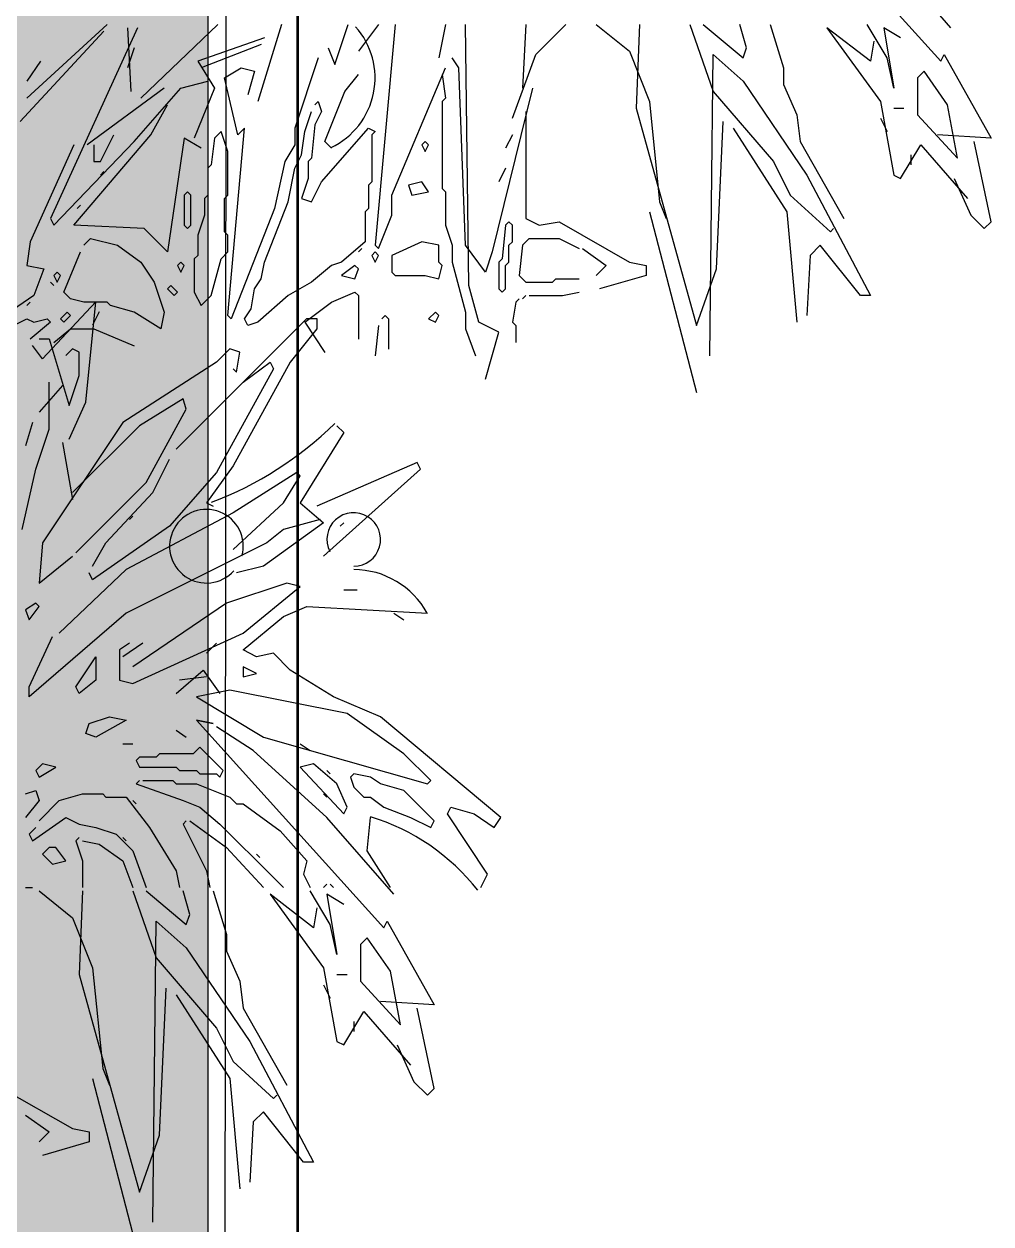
# Model space of a CAD drawing. Header units: millimetres. Extents: x 35877 to 3066687, y -650199 to -40525.
# Drawn here: x 147146.61 to 147157.47, y -179776.32 to -179762.84 of the extents above; entities that cross this region are included whole.
import ezdxf

# ---------------------------------------------------------------- set-up
doc = ezdxf.new("R2010")
doc.units = ezdxf.units.MM
doc.header["$MEASUREMENT"] = 0
for name, color, linetype, lineweight in [('A8_FURNITURE', 32, 'Continuous', 30), ('dim05', 1, 'Continuous', 13), ('Elevation 4.5', 206, 'Continuous', 5), ('FURNITURE', 32, 'Continuous', 9), ('wall', 7, 'Continuous', 30)]:
    doc.layers.add(name, color=color, linetype=linetype, lineweight=lineweight)

# ---------------------------------------------------------------- blocks, each defined once
blk = doc.blocks.new('A$C76AA168E')
at = {"color": 116, "linetype": 'ByBlock', "true_color": 0x136734, "transparency": 33554687}
for p, q in [((485.65, 1294.45), (549.89, 1223.33)), ((553.33, 1234.8), (530.39, 1261.18)), ((264.27, 1235.95), (236.74, 1210.71)), ((274.59, 1234.8), (244.77, 1169.42)), ((271.15, 1234.8), (272.3, 1213)), ((302.12, 1235.95), (275.74, 1210.71)), ((323.92, 1235.95), (315.89, 1209.56)), ((342.27, 1222.18), (346.86, 1235.95)), ((357.18, 1235.95), (350.3, 1226.77)), ((362.92, 1235.95), (356.04, 1160.24)), ((380.12, 1235.95), (377.83, 1224.48)), ((388.15, 1146.47), (387.01, 1235.95)), ((407.65, 1235.95), (406.51, 1214.15)), ((411.09, 1225.62), (421.42, 1235.95)), ((431.74, 1235.95), (443.21, 1226.77)), ((446.65, 1235.95), (445.51, 1207.27)), ((463.86, 1235.95), (471.89, 1213)), ((468.45, 1235.95), (482.21, 1224.48)), ((483.36, 1227.92), (481.07, 1235.95)), ((491.39, 1235.95), (495.98, 1221.03)), ((510.89, 1234.8), (529.24, 1209.56)), ((525.8, 1223.33), (510.89, 1234.8)), ((531.54, 1224.48), (524.65, 1235.95)), ((530.39, 1234.8), (533.83, 1214.15)), ((536.12, 1231.36), (530.39, 1234.8)), ((234.45, 1202.68), (263.12, 1233.65)), ((318.18, 1231.36), (295.24, 1223.33)), ((526.95, 1230.21), (525.8, 1223.33)), ((273.45, 1227.92), (271.15, 1221.03)), ((317.04, 1229.06), (296.39, 1221.03)), ((339.98, 1227.92), (342.27, 1222.18)), ((403.07, 1203.83), (411.09, 1225.62)), ((443.21, 1226.77), (450.09, 1209.56)), ((470.74, 1122.39), (471.89, 1225.62)), ((471.89, 1225.62), (482.21, 1216.45)), ((482.21, 1224.48), (483.36, 1227.92)), ((549.89, 1223.33), (551.04, 1225.62)), ((551.04, 1225.62), (567.1, 1196.95)), ((241.33, 1223.33), (236.74, 1216.45)), ((295.24, 1223.33), (300.98, 1214.15)), ((336.54, 1224.48), (328.51, 1200.39)), ((384.71, 1221.03), (382.42, 1224.48)), ((533.83, 1214.15), (531.54, 1224.48)), ((304.42, 1217.59), (310.15, 1221.03)), ((309.01, 1198.09), (304.42, 1217.59)), ((310.15, 1221.03), (314.74, 1219.89)), ((314.74, 1219.89), (312.45, 1211.86)), ((345.71, 1213), (350.3, 1218.74)), ((361.77, 1177.45), (380.12, 1221.03)), ((378.98, 1218.74), (380.12, 1210.71)), ((387.01, 1160.24), (384.71, 1221.03)), ((495.98, 1221.03), (495.98, 1215.3)), ((544.15, 1219.89), (541.86, 1217.59)), ((541.86, 1217.59), (541.86, 1204.98)), ((552.18, 1208.42), (544.15, 1219.89)), ((283.77, 1214.15), (257.39, 1194.65)), ((273.45, 1195.8), (289.51, 1214.15)), ((289.51, 1214.15), (298.68, 1216.45)), ((300.98, 1214.15), (294.09, 1196.95)), ((409.95, 1214.15), (396.18, 1157.95)), ((482.21, 1216.45), (504.01, 1184.33)), ((495.98, 1215.3), (500.57, 1204.98)), ((335.39, 1208.42), (336.54, 1209.56)), ((336.54, 1209.56), (337.68, 1206.12)), ((338.83, 1195.8), (345.71, 1213)), ((380.12, 1210.71), (378.98, 1209.56)), ((378.98, 1209.56), (378.98, 1179.74)), ((450.09, 1209.56), (453.54, 1175.15)), ((471.89, 1213), (492.54, 1188.92)), ((529.24, 1209.56), (533.83, 1184.33)), ((279.18, 1198.09), (284.92, 1208.42)), ((331.95, 1199.24), (334.24, 1206.12)), ((337.68, 1206.12), (335.39, 1201.53)), ((407.65, 1206.12), (407.65, 1169.42)), ((445.51, 1207.27), (466.15, 1132.71)), ((500.57, 1204.98), (501.71, 1195.8)), ((533.83, 1207.27), (537.27, 1207.27)), ((541.86, 1204.98), (555.62, 1190.06)), ((555.62, 1190.06), (552.18, 1208.42)), ((335.39, 1201.53), (334.24, 1190.06)), ((473.04, 1152.21), (475.33, 1202.68)), ((529.24, 1203.83), (531.54, 1199.24)), ((252.8, 1167.12), (279.18, 1198.09)), ((261.98, 1188.92), (266.56, 1198.09)), ((290.65, 1196.95), (284.92, 1157.95)), ((296.39, 1193.5), (290.65, 1196.95)), ((300.98, 1196.95), (299.83, 1187.77)), ((303.27, 1199.24), (300.98, 1196.95)), ((305.56, 1192.36), (303.27, 1199.24)), ((305.56, 1136.15), (311.3, 1200.39)), ((311.3, 1200.39), (309.01, 1198.09)), ((328.51, 1200.39), (328.51, 1194.65)), ((330.8, 1191.21), (331.95, 1199.24)), ((337.68, 1182.03), (353.74, 1200.39)), ((353.74, 1200.39), (356.04, 1199.24)), ((356.04, 1199.24), (354.89, 1198.09)), ((354.89, 1198.09), (354.89, 1182.03)), ((403.07, 1198.09), (400.77, 1193.5)), ((478.77, 1200.39), (497.12, 1171.71)), ((567.1, 1196.95), (548.74, 1198.09)), ((252.8, 1194.65), (237.89, 1161.39)), ((245.92, 1167.12), (273.45, 1195.8)), ((259.68, 1194.65), (259.68, 1188.92)), ((328.51, 1194.65), (325.06, 1188.92)), ((341.12, 1193.5), (338.83, 1195.8)), ((373.24, 1195.8), (372.09, 1194.65)), ((372.09, 1194.65), (373.24, 1192.36)), ((374.39, 1194.65), (373.24, 1195.8)), ((373.24, 1192.36), (374.39, 1194.65)), ((501.71, 1195.8), (516.62, 1169.42)), ((536.12, 1183.18), (543.01, 1194.65)), ((543.01, 1194.65), (559.07, 1176.3)), ((567.1, 1168.27), (561.36, 1195.8)), ((259.68, 1188.92), (261.98, 1188.92)), ((305.56, 1177.45), (305.56, 1192.36)), ((325.06, 1188.92), (321.62, 1172.86)), ((328.51, 1186.62), (330.8, 1191.21)), ((334.24, 1190.06), (333.09, 1188.92)), ((333.09, 1188.92), (333.09, 1183.18)), ((492.54, 1188.92), (498.27, 1177.45)), ((539.57, 1191.21), (539.57, 1187.77)), ((263.12, 1185.48), (261.98, 1184.33)), ((261.98, 1184.33), (263.12, 1185.48)), ((299.83, 1187.77), (298.68, 1186.62)), ((298.68, 1186.62), (298.68, 1177.45)), ((326.21, 1175.15), (328.51, 1186.62)), ((400.77, 1186.62), (398.48, 1182.03)), ((333.09, 1183.18), (330.8, 1176.3)), ((334.24, 1175.15), (337.68, 1182.03)), ((354.89, 1182.03), (353.74, 1180.89)), ((353.74, 1180.89), (353.74, 1172.86)), ((372.09, 1182.03), (367.51, 1180.89)), ((367.51, 1180.89), (368.65, 1177.45)), ((374.39, 1178.59), (372.09, 1182.03)), ((504.01, 1184.33), (525.8, 1143.03)), ((533.83, 1184.33), (536.12, 1183.18)), ((554.48, 1183.18), (560.21, 1170.56)), ((291.8, 1178.59), (290.65, 1177.45)), ((290.65, 1177.45), (290.65, 1167.12)), ((292.95, 1177.45), (291.8, 1178.59)), ((292.95, 1167.12), (292.95, 1177.45)), ((298.68, 1177.45), (297.54, 1176.3)), ((297.54, 1176.3), (297.54, 1170.56)), ((304.42, 1176.3), (305.56, 1177.45)), ((304.42, 1164.83), (304.42, 1176.3)), ((330.8, 1176.3), (334.24, 1175.15)), ((361.77, 1170.56), (361.77, 1177.45)), ((368.65, 1177.45), (374.39, 1178.59)), ((378.98, 1179.74), (380.12, 1178.59)), ((380.12, 1178.59), (380.12, 1167.12)), ((498.27, 1177.45), (512.04, 1164.83)), ((255.09, 1174), (253.95, 1172.86)), ((253.95, 1172.86), (255.09, 1174)), ((321.62, 1172.86), (306.71, 1135)), ((318.18, 1154.5), (326.21, 1175.15)), ((353.74, 1172.86), (352.59, 1171.71)), ((453.54, 1175.15), (455.83, 1169.42)), ((244.77, 1169.42), (245.92, 1167.12)), ((297.54, 1170.56), (295.24, 1163.68)), ((352.59, 1171.71), (352.59, 1161.39)), ((357.18, 1159.09), (361.77, 1170.56)), ((401.92, 1168.27), (400.77, 1167.12)), ((403.07, 1167.12), (401.92, 1168.27)), ((407.65, 1169.42), (412.24, 1167.12)), ((412.24, 1167.12), (419.12, 1168.27)), ((419.12, 1168.27), (443.21, 1154.5)), ((450.09, 1171.71), (466.15, 1109.77)), ((497.12, 1171.71), (500.57, 1133.86)), ((560.21, 1170.56), (564.8, 1165.97)), ((564.8, 1165.97), (567.1, 1168.27)), ((276.89, 1165.97), (252.8, 1167.12)), ((284.92, 1157.95), (276.89, 1165.97)), ((290.65, 1167.12), (291.8, 1165.97)), ((291.8, 1165.97), (292.95, 1167.12)), ((305.56, 1163.68), (304.42, 1164.83)), ((380.12, 1167.12), (382.42, 1160.24)), ((400.77, 1167.12), (399.62, 1155.65)), ((403.07, 1161.39), (403.07, 1167.12)), ((512.04, 1164.83), (513.18, 1165.97)), ((237.89, 1161.39), (236.74, 1153.36)), ((256.24, 1160.24), (258.54, 1162.53)), ((258.54, 1162.53), (267.71, 1160.24)), ((267.71, 1160.24), (275.74, 1154.5)), ((295.24, 1163.68), (295.24, 1156.8)), ((305.56, 1157.95), (305.56, 1163.68)), ((352.59, 1161.39), (344.56, 1154.5)), ((356.04, 1160.24), (357.18, 1159.09)), ((372.09, 1161.39), (361.77, 1156.8)), ((377.83, 1160.24), (372.09, 1161.39)), ((377.83, 1154.5), (377.83, 1160.24)), ((382.42, 1160.24), (382.42, 1154.5)), ((393.89, 1151.06), (387.01, 1160.24)), ((401.92, 1160.24), (403.07, 1161.39)), ((401.92, 1154.5), (401.92, 1160.24)), ((406.51, 1160.24), (405.36, 1149.92)), ((406.51, 1160.24), (408.8, 1162.53)), ((408.8, 1162.53), (419.12, 1162.53)), ((419.12, 1162.53), (426.01, 1159.09)), ((508.59, 1160.24), (505.15, 1156.8)), ((522.36, 1143.03), (508.59, 1160.24)), ((249.36, 1144.18), (255.09, 1157.95)), ((295.24, 1156.8), (294.09, 1155.65)), ((294.09, 1155.65), (294.09, 1144.18)), ((299.83, 1143.03), (303.27, 1155.65)), ((303.27, 1155.65), (305.56, 1157.95)), ((351.45, 1159.09), (350.3, 1157.95)), ((350.3, 1157.95), (351.45, 1159.09)), ((356.04, 1157.95), (354.89, 1156.8)), ((354.89, 1156.8), (356.04, 1154.5)), ((357.18, 1156.8), (356.04, 1157.95)), ((356.04, 1154.5), (357.18, 1156.8)), ((361.77, 1156.8), (361.77, 1151.06)), ((396.18, 1157.95), (393.89, 1151.06)), ((399.62, 1155.65), (398.48, 1154.5)), ((427.15, 1159.09), (435.18, 1153.36)), ((505.15, 1156.8), (504.01, 1136.15)), ((236.74, 1153.36), (242.48, 1152.21)), ((242.48, 1152.21), (239.04, 1143.03)), ((275.74, 1154.5), (280.33, 1147.62)), ((289.51, 1154.5), (288.36, 1153.36)), ((288.36, 1153.36), (289.51, 1151.06)), ((290.65, 1153.36), (289.51, 1154.5)), ((289.51, 1151.06), (290.65, 1153.36)), ((317.04, 1148.77), (318.18, 1154.5)), ((341.12, 1153.36), (334.24, 1147.62)), ((344.56, 1154.5), (341.12, 1153.36)), ((349.15, 1153.36), (344.56, 1149.92)), ((350.3, 1152.21), (349.15, 1153.36)), ((349.15, 1148.77), (350.3, 1152.21)), ((378.98, 1153.36), (377.83, 1154.5)), ((377.83, 1148.77), (378.98, 1153.36)), ((382.42, 1154.5), (387.01, 1137.3)), ((398.48, 1154.5), (398.48, 1145.33)), ((400.77, 1153.36), (401.92, 1154.5)), ((400.77, 1145.33), (400.77, 1153.36)), ((435.18, 1153.36), (431.74, 1149.92)), ((443.21, 1154.5), (448.95, 1153.36)), ((448.95, 1153.36), (448.95, 1149.92)), ((466.15, 1132.71), (473.04, 1152.21)), ((245.92, 1146.47), (244.77, 1147.62)), ((244.77, 1147.62), (245.92, 1146.47)), ((247.06, 1151.06), (245.92, 1149.92)), ((245.92, 1149.92), (247.06, 1147.62)), ((248.21, 1149.92), (247.06, 1151.06)), ((247.06, 1147.62), (248.21, 1149.92)), ((280.33, 1147.62), (283.77, 1137.3)), ((314.74, 1145.33), (317.04, 1148.77)), ((334.24, 1147.62), (326.21, 1143.03)), ((344.56, 1149.92), (349.15, 1148.77)), ((361.77, 1151.06), (362.92, 1149.92)), ((362.92, 1149.92), (373.24, 1149.92)), ((373.24, 1149.92), (377.83, 1148.77)), ((405.36, 1149.92), (407.65, 1147.62)), ((407.65, 1147.62), (416.83, 1147.62)), ((416.83, 1147.62), (417.98, 1148.77)), ((417.98, 1148.77), (426.01, 1148.77)), ((448.95, 1149.92), (432.89, 1145.33)), ((251.65, 1141.89), (249.36, 1144.18)), ((286.06, 1146.47), (284.92, 1145.33)), ((284.92, 1145.33), (287.21, 1143.03)), ((288.36, 1144.18), (286.06, 1146.47)), ((287.21, 1143.03), (288.36, 1144.18)), ((294.09, 1144.18), (296.39, 1139.59)), ((313.59, 1138.45), (314.74, 1145.33)), ((341.12, 1140.74), (349.15, 1144.18)), ((349.15, 1144.18), (350.3, 1143.03)), ((391.59, 1133.86), (388.15, 1146.47)), ((398.48, 1145.33), (399.62, 1144.18)), ((399.62, 1144.18), (400.77, 1145.33)), ((420.27, 1143.03), (426.01, 1144.18)), ((239.04, 1143.03), (220.68, 1130.42)), ((237.89, 1140.74), (236.74, 1139.59)), ((236.74, 1139.59), (237.89, 1140.74)), ((260.38, 1140.85), (242.03, 1121.35)), ((256.24, 1140.74), (251.65, 1141.89)), ((264.27, 1140.74), (256.24, 1140.74)), ((256.94, 1106.44), (260.38, 1140.85)), ((265.42, 1139.59), (264.27, 1140.74)), ((273.45, 1137.3), (265.42, 1139.59)), ((296.39, 1139.59), (299.83, 1143.03)), ((326.21, 1143.03), (315.89, 1133.86)), ((331.95, 1133.86), (341.12, 1140.74)), ((350.3, 1143.03), (350.3, 1128.12)), ((404.21, 1140.74), (403.07, 1133.86)), ((405.36, 1141.89), (404.21, 1140.74)), ((404.21, 1140.74), (405.36, 1141.89)), ((407.65, 1143.03), (406.51, 1141.89)), ((406.51, 1141.89), (407.65, 1143.03)), ((408.8, 1143.03), (420.27, 1143.03)), ((525.8, 1143.03), (522.36, 1143.03)), ((250.51, 1137.3), (248.21, 1135)), ((249.36, 1133.86), (251.65, 1136.15)), ((251.65, 1136.15), (250.51, 1137.3)), ((261.53, 1137.41), (259.24, 1132.82)), ((282.62, 1131.56), (273.45, 1137.3)), ((283.77, 1137.3), (282.62, 1131.56)), ((287.91, 1090.38), (332.65, 1135.11)), ((306.71, 1135), (305.56, 1136.15)), ((311.3, 1135), (313.59, 1138.45)), ((332.65, 1135.11), (336.09, 1135.11)), ((336.09, 1135.11), (336.09, 1131.67)), ((358.33, 1135), (359.48, 1136.15)), ((359.48, 1136.15), (360.62, 1135)), ((376.68, 1137.3), (374.39, 1135)), ((377.83, 1136.15), (376.68, 1137.3)), ((376.68, 1133.86), (377.83, 1136.15)), ((387.01, 1137.3), (387.01, 1131.56)), ((227.56, 1130.42), (236.74, 1135)), ((236.74, 1135), (239.04, 1133.86)), ((244.77, 1133.86), (237.89, 1128.12)), ((239.04, 1133.86), (243.62, 1135)), ((243.62, 1135), (244.77, 1133.86)), ((245.92, 1126.97), (251.65, 1131.56)), ((248.21, 1135), (249.36, 1133.86)), ((251.65, 1131.56), (259.68, 1131.56)), ((259.68, 1131.56), (273.45, 1125.83)), ((312.45, 1132.71), (311.3, 1135)), ((315.89, 1133.86), (312.45, 1132.71)), ((336.09, 1131.67), (326.91, 1120.2)), ((331.95, 1133.86), (338.83, 1123.53)), ((357.18, 1132.71), (356.04, 1122.39)), ((360.62, 1135), (360.62, 1124.68)), ((374.39, 1135), (376.68, 1133.86)), ((387.01, 1131.56), (390.45, 1122.39)), ((398.48, 1130.42), (391.59, 1133.86)), ((403.07, 1133.86), (404.21, 1132.71)), ((404.21, 1132.71), (404.21, 1126.97)), ((240.88, 1128.23), (244.32, 1128.23)), ((244.32, 1128.23), (251.21, 1105.29)), ((393.89, 1114.36), (398.48, 1130.42)), ((242.03, 1121.35), (238.59, 1125.94)), ((252.35, 1124.79), (250.06, 1122.5)), ((254.65, 1123.64), (252.35, 1124.79)), ((254.65, 1115.61), (254.65, 1123.64)), ((306.27, 1124.79), (301.68, 1120.2)), ((309.71, 1123.64), (306.27, 1124.79)), ((308.56, 1116.76), (309.71, 1123.64)), ((301.68, 1120.2), (269.56, 1099.56)), ((326.91, 1120.2), (307.41, 1084.64)), ((310.85, 1113.32), (320.03, 1120.2)), ((320.03, 1120.2), (321.18, 1117.91)), ((251.21, 1105.29), (254.65, 1115.61)), ((321.18, 1117.91), (301.68, 1082.35)), ((307.41, 1117.91), (308.56, 1116.76)), ((248.91, 1112.17), (240.88, 1103)), ((244.32, 1097.26), (244.32, 1113.32)), ((251.21, 1093.82), (256.94, 1106.44)), ((290.21, 1107.58), (275.29, 1098.41)), ((291.35, 1104.14), (290.21, 1107.58)), ((277.59, 1078.91), (291.35, 1104.14)), ((238.59, 1099.56), (236.29, 1091.53)), ((269.56, 1099.56), (242.03, 1058.26)), ((275.29, 1098.41), (252.35, 1075.47)), ((342.97, 1098.41), (345.27, 1096.11)), ((239.74, 1083.5), (244.32, 1097.26)), ((345.27, 1096.11), (330.35, 1072.03)), ((248.91, 1092.67), (252.35, 1073.17)), ((279.88, 1075.47), (285.62, 1086.94)), ((370.5, 1085.79), (336.09, 1070.88)), ((371.65, 1083.5), (370.5, 1085.79)), ((235.15, 1062.85), (239.74, 1083.5)), ((301.68, 1082.35), (285.62, 1064)), ((307.41, 1084.64), (298.24, 1072.03)), ((329.21, 1082.35), (307.41, 1068.58)), ((330.35, 1081.2), (329.21, 1082.35)), ((338.38, 1053.67), (371.65, 1083.5)), ((253.5, 1054.82), (277.59, 1078.91)), ((324.62, 1072.03), (330.35, 1081.2)), ((263.82, 1058.26), (279.88, 1075.47)), ((298.24, 1072.03), (300.53, 1070.88)), ((307.41, 1055.97), (324.62, 1072.03)), ((330.35, 1072.03), (338.38, 1065.14)), ((307.41, 1068.58), (270.71, 1049.08)), ((271.85, 1066.29), (273, 1067.44)), ((337.24, 1066.29), (324.62, 1062.85)), ((285.62, 1064), (259.24, 1045.64)), ((338.38, 1065.14), (317.74, 1050.23)), ((324.62, 1062.85), (318.88, 1058.26)), ((344.12, 1064), (345.27, 1065.14)), ((242.03, 1058.26), (240.88, 1044.5)), ((259.24, 1050.23), (263.82, 1058.26)), ((318.88, 1058.26), (270.71, 1034.17)), ((240.88, 1044.5), (252.35, 1053.67)), ((270.71, 1049.08), (247.77, 1027.29)), ((317.74, 1050.23), (308.56, 1047.94)), ((259.24, 1045.64), (258.09, 1047.94)), ((325.77, 1044.5), (305.12, 1037.61)), ((310.85, 1027.29), (330.35, 1043.35)), ((330.35, 1043.35), (325.77, 1044.5)), ((345.27, 1042.2), (349.85, 1042.2)), ((239.74, 1037.61), (236.29, 1035.32)), ((237.44, 1031.88), (240.88, 1036.47)), ((240.88, 1036.47), (239.74, 1037.61)), ((305.12, 1037.61), (273, 1015.82)), ((324.62, 1033.03), (332.65, 1036.47)), ((332.65, 1036.47), (373.94, 1034.17)), ((236.29, 1035.32), (237.44, 1031.88)), ((270.71, 1034.17), (237.44, 1005.5)), ((310.85, 1021.55), (324.62, 1033.03)), ((362.47, 1034.17), (365.91, 1031.88)), ((237.44, 1008.94), (245.47, 1026.14)), ((273, 1010.08), (310.85, 1027.29)), ((271.85, 1023.85), (268.41, 1021.55)), ((268.41, 1021.55), (268.41, 1011.23)), ((276.44, 1023.85), (269.56, 1019.26)), ((301.68, 1023.85), (298.24, 1020.41)), ((315.44, 1019.26), (310.85, 1021.55)), ((321.18, 1020.41), (315.44, 1019.26)), ((326.91, 1014.67), (321.18, 1020.41)), ((253.5, 1008.94), (260.38, 1019.26)), ((260.38, 1019.26), (260.38, 1011.23)), ((310.85, 1015.82), (310.85, 1012.38)), ((315.44, 1013.53), (310.85, 1015.82)), ((287.91, 1006.64), (297.09, 1014.67)), ((298.24, 1012.38), (289.06, 1011.23)), ((297.09, 1014.67), (302.82, 1006.64)), ((310.85, 1012.38), (315.44, 1013.53)), ((341.82, 1005.5), (326.91, 1014.67)), ((237.44, 1005.5), (237.44, 1008.94)), ((254.65, 1006.64), (253.5, 1008.94)), ((260.38, 1011.23), (254.65, 1006.64)), ((268.41, 1011.23), (273, 1010.08)), ((306.27, 1007.79), (294.79, 1005.5)), ((346.41, 999.76), (306.27, 1007.79)), ((294.79, 1005.5), (317.74, 991.73)), ((357.88, 998.61), (341.82, 1005.5)), ((365.91, 986), (346.41, 999.76)), ((256.94, 992.88), (258.09, 996.32)), ((258.09, 996.32), (264.97, 998.61)), ((270.71, 997.47), (260.38, 991.73)), ((264.97, 998.61), (270.71, 997.47)), ((300.53, 996.32), (294.79, 997.47)), ((294.79, 997.47), (300.53, 996.32)), ((294.79, 997.47), (359.03, 926.35)), ((399.18, 964.2), (357.88, 998.61)), ((260.38, 991.73), (256.94, 992.88)), ((287.91, 994.03), (291.35, 991.73)), ((314.3, 987.14), (301.68, 995.17)), ((317.74, 991.73), (373.94, 975.67)), ((269.56, 989.44), (273, 989.44)), ((295.94, 988.29), (293.65, 986)), ((303.97, 980.26), (295.94, 988.29)), ((339.53, 964.2), (314.3, 987.14)), ((330.35, 989.44), (333.8, 987.14)), ((275.29, 984.85), (274.15, 983.7)), ((274.15, 983.7), (275.29, 981.41)), ((281.03, 984.85), (275.29, 984.85)), ((282.18, 986), (281.03, 984.85)), ((293.65, 986), (282.18, 986)), ((375.09, 976.82), (365.91, 986)), ((242.03, 982.55), (239.74, 980.26)), ((239.74, 980.26), (240.88, 977.97)), ((240.88, 977.97), (246.62, 981.41)), ((246.62, 981.41), (242.03, 982.55)), ((275.29, 981.41), (287.91, 981.41)), ((287.91, 981.41), (289.06, 980.26)), ((289.06, 980.26), (294.79, 980.26)), ((294.79, 980.26), (295.94, 979.11)), ((295.94, 979.11), (301.68, 979.11)), ((301.68, 979.11), (302.82, 977.97)), ((302.82, 977.97), (303.97, 980.26)), ((334.94, 982.55), (330.35, 981.41)), ((330.35, 981.41), (345.27, 965.35)), ((342.97, 975.67), (334.94, 982.55)), ((340.68, 979.11), (339.53, 980.26)), ((339.53, 980.26), (340.68, 979.11)), ((348.71, 979.11), (347.56, 977.97)), ((354.44, 977.97), (348.71, 979.11)), ((275.29, 976.82), (274.15, 975.67)), ((274.15, 975.67), (275.29, 976.82)), ((274.15, 975.67), (290.21, 969.94)), ((276.44, 976.82), (286.77, 976.82)), ((286.77, 976.82), (287.91, 975.67)), ((287.91, 975.67), (294.79, 975.67)), ((294.79, 975.67), (306.27, 971.08)), ((346.41, 967.64), (342.97, 975.67)), ((347.56, 977.97), (348.71, 974.53)), ((357.88, 975.67), (354.44, 977.97)), ((365.91, 973.38), (357.88, 975.67)), ((373.94, 975.67), (375.09, 976.82)), ((236.29, 972.23), (239.74, 973.38)), ((239.74, 973.38), (240.88, 969.94)), ((247.77, 969.94), (255.79, 972.23)), ((255.79, 972.23), (262.68, 972.23)), ((262.68, 972.23), (263.82, 971.08)), ((263.82, 971.08), (270.71, 971.08)), ((270.71, 971.08), (278.74, 960.76)), ((306.27, 971.08), (308.56, 968.79)), ((339.53, 971.08), (338.38, 972.23)), ((338.38, 972.23), (339.53, 971.08)), ((348.71, 974.53), (352.15, 971.08)), ((352.15, 971.08), (354.44, 971.08)), ((354.44, 971.08), (359.03, 967.64)), ((376.24, 963.05), (365.91, 973.38)), ((240.88, 969.94), (236.29, 964.2)), ((240.88, 963.05), (247.77, 969.94)), ((274.15, 968.79), (273, 969.94)), ((273, 969.94), (274.15, 968.79)), ((290.21, 969.94), (295.94, 967.64)), ((295.94, 967.64), (302.82, 961.91)), ((308.56, 968.79), (310.85, 968.79)), ((310.85, 968.79), (323.47, 959.61)), ((345.27, 965.35), (346.41, 967.64)), ((359.03, 967.64), (368.21, 964.2)), ((380.82, 965.35), (381.97, 967.64)), ((381.97, 967.64), (390, 965.35)), ((238.59, 956.17), (250.06, 964.2)), ((250.06, 964.2), (254.65, 961.91)), ((291.35, 963.05), (290.21, 961.91)), ((290.21, 961.91), (291.35, 963.05)), ((292.5, 963.05), (305.12, 953.88)), ((362.47, 937.82), (339.53, 964.2)), ((353.3, 952.73), (354.44, 964.2)), ((368.21, 964.2), (375.09, 960.76)), ((375.09, 960.76), (376.24, 963.05)), ((394.59, 944.7), (380.82, 965.35)), ((390, 965.35), (396.88, 960.76)), ((396.88, 960.76), (399.18, 964.2)), ((237.44, 958.47), (239.74, 960.76)), ((237.44, 958.47), (238.59, 956.17)), ((254.65, 961.91), (260.38, 960.76)), ((260.38, 960.76), (267.27, 958.47)), ((267.27, 958.47), (273, 952.73)), ((278.74, 960.76), (287.91, 945.85)), ((290.21, 961.91), (298.24, 945.85)), ((302.82, 961.91), (321.18, 943.55)), ((323.47, 959.61), (332.65, 949.29)), ((254.65, 957.32), (253.5, 956.17)), ((253.5, 956.17), (254.65, 957.32)), ((253.5, 956.17), (255.79, 949.29)), ((255.79, 956.17), (261.53, 955.03)), ((261.53, 955.03), (269.56, 949.29)), ((270.71, 956.17), (269.56, 957.32)), ((269.56, 957.32), (270.71, 956.17)), ((244.32, 953.88), (242.03, 951.58)), ((242.03, 951.58), (245.47, 948.14)), ((246.62, 953.88), (244.32, 953.88)), ((250.06, 949.29), (246.62, 953.88)), ((273, 952.73), (277.59, 940.11)), ((305.12, 953.88), (317.74, 940.11)), ((316.59, 950.44), (315.44, 951.58)), ((315.44, 951.58), (316.59, 950.44)), ((361.32, 940.11), (353.3, 952.73)), ((245.47, 948.14), (250.06, 949.29)), ((255.79, 949.29), (255.79, 940.11)), ((269.56, 949.29), (273, 940.11)), ((332.65, 949.29), (331.5, 944.7)), ((287.91, 945.85), (289.06, 940.11)), ((298.24, 945.85), (299.38, 940.11)), ((321.18, 943.55), (324.62, 940.11)), ((331.5, 944.7), (333.8, 940.11)), ((392.3, 940.11), (394.59, 944.7)), ((236.29, 940.11), (238.59, 940.11)), ((240.88, 938.97), (252.35, 929.79)), ((255.79, 938.97), (254.65, 910.29)), ((273, 938.97), (281.03, 916.03)), ((277.59, 938.97), (291.35, 927.5)), ((292.5, 930.94), (290.21, 938.97)), ((300.53, 938.97), (305.12, 924.05)), ((334.94, 926.35), (320.03, 937.82)), ((320.03, 937.82), (338.38, 912.58)), ((340.68, 927.5), (333.8, 938.97)), ((339.53, 941.26), (338.38, 940.11)), ((338.38, 940.11), (339.53, 941.26)), ((339.53, 937.82), (342.97, 917.17)), ((345.27, 934.38), (339.53, 937.82)), ((341.82, 940.11), (340.68, 941.26)), ((340.68, 941.26), (341.82, 940.11)), ((252.35, 929.79), (259.24, 912.58)), ((291.35, 927.5), (292.5, 930.94)), ((336.09, 933.23), (334.94, 926.35)), ((279.88, 825.41), (281.03, 928.64)), ((281.03, 928.64), (291.35, 919.47)), ((342.97, 917.17), (340.68, 927.5)), ((359.03, 926.35), (360.18, 928.64)), ((360.18, 928.64), (376.24, 899.97)), ((305.12, 924.05), (305.12, 918.32)), ((353.3, 922.91), (351, 920.61)), ((361.32, 911.44), (353.3, 922.91)), ((291.35, 919.47), (313.15, 887.35)), ((305.12, 918.32), (309.71, 908)), ((351, 920.61), (351, 908)), ((281.03, 916.03), (301.68, 891.94)), ((254.65, 910.29), (275.29, 835.73)), ((259.24, 912.58), (262.68, 878.17)), ((338.38, 912.58), (342.97, 887.35)), ((342.97, 910.29), (346.41, 910.29)), ((364.77, 893.08), (361.32, 911.44)), ((282.18, 855.23), (284.47, 905.7)), ((309.71, 908), (310.85, 898.82)), ((338.38, 906.85), (340.68, 902.26)), ((351, 908), (364.77, 893.08)), ((287.91, 903.41), (306.27, 874.73)), ((376.24, 899.97), (357.88, 901.11)), ((310.85, 898.82), (325.77, 872.44)), ((345.27, 886.2), (352.15, 897.67)), ((352.15, 897.67), (368.21, 879.32)), ((376.24, 871.29), (370.5, 898.82)), ((348.71, 894.23), (348.71, 890.79)), ((301.68, 891.94), (307.41, 880.47)), ((313.15, 887.35), (334.94, 846.05)), ((342.97, 887.35), (345.27, 886.2)), ((363.62, 886.2), (369.35, 873.58)), ((307.41, 880.47), (321.18, 867.85)), ((262.68, 878.17), (264.97, 872.44)), ((259.24, 874.73), (275.29, 812.79)), ((306.27, 874.73), (309.71, 836.88)), ((369.35, 873.58), (373.94, 869)), ((228.27, 871.29), (252.35, 857.53)), ((321.18, 867.85), (322.32, 869)), ((373.94, 869), (376.24, 871.29)), ((236.29, 862.11), (244.32, 856.38)), ((314.3, 859.82), (313.15, 839.17)), ((317.74, 863.26), (314.3, 859.82)), ((331.5, 846.05), (317.74, 863.26)), ((244.32, 856.38), (240.88, 852.94)), ((252.35, 857.53), (258.09, 856.38)), ((258.09, 856.38), (258.09, 852.94)), ((258.09, 852.94), (242.03, 848.35)), ((275.29, 835.73), (282.18, 855.23)), ((334.94, 846.05), (331.5, 846.05))]:
    blk.add_line(p, q, dxfattribs=at)
for centre, radius, start, end in [((329.65, 1217.59), 26.38, 295.4633, 41.6335), ((255.79, 1187.88), 123.88, 290.9245, 314.2559), ((298.24, 1057.11), 12.62, 344.7449, 318.3665), ((348.71, 1059.41), 9.18, 270, 206.5651), ((348.71, 1020.41), 28.68, 28.6105, 90), ((332.65, 893.08), 74.56, 38.2544, 72.9622)]:
    blk.add_arc(centre, radius, start, end, dxfattribs=at)

msp = doc.modelspace()

# ---------------------------------------------------------------- hatches: boundary and pattern name
at = {"layer": 'dim05', "lineweight": 0, "true_color": 0xa47149, "transparency": 33554630}
h = msp.add_hatch(color=35, dxfattribs=at)
h.dxf.hatch_style = 1
h.paths.add_polyline_path([(147148.672, -179750.261), (147140.51, -179750.261, 0.414214), (147138.51, -179752.261), (147138.51, -179785.461, 0.414214), (147140.51, -179787.461), (147148.676, -179787.461)])

# ---------------------------------------------------------------- linework, layer by layer
at = {"layer": 'A8_FURNITURE', "linetype": 'ByBlock', "transparency": 33554687}
msp.add_lwpolyline([(147102.851, -179711.34), (147148.91, -179711.379), (147148.843, -179803.392)], dxfattribs=at)
at = {"layer": 'Elevation 4.5', "color": 18, "lineweight": 30, "true_color": 0x000000, "transparency": 33554687}
msp.add_line((147149.677, -179803.359), (147149.669, -179710.4), dxfattribs=at)
msp.add_lwpolyline([(147149.669, -179710.4), (147101.677, -179710.4), (147101.685, -179803.359), (147149.677, -179803.359)], close=True, dxfattribs=at)
at = {"layer": 'FURNITURE', "lineweight": 30, "transparency": 33554687}
msp.add_lwpolyline([(147148.677, -179803.359), (147148.669, -179711.4), (147102.677, -179711.4), (147102.685, -179803.359)], dxfattribs=at)
at = {"layer": 'wall', "transparency": 33554687}
msp.add_lwpolyline([(147101.685, -179710.359), (147149.685, -179710.359), (147149.685, -179803.359), (147101.685, -179803.359)], close=True, dxfattribs=at)

# ---------------------------------------------------------------- block references
at = {"transparency": 33554687, "xscale": 0.03278214019380041, "yscale": 0.03278214019380041, "zscale": 0.03278214019380041}
msp.add_blockref('A$C76AA168E', (147138.878, -179803.359), dxfattribs=at)

doc.saveas('drawing.dxf')
